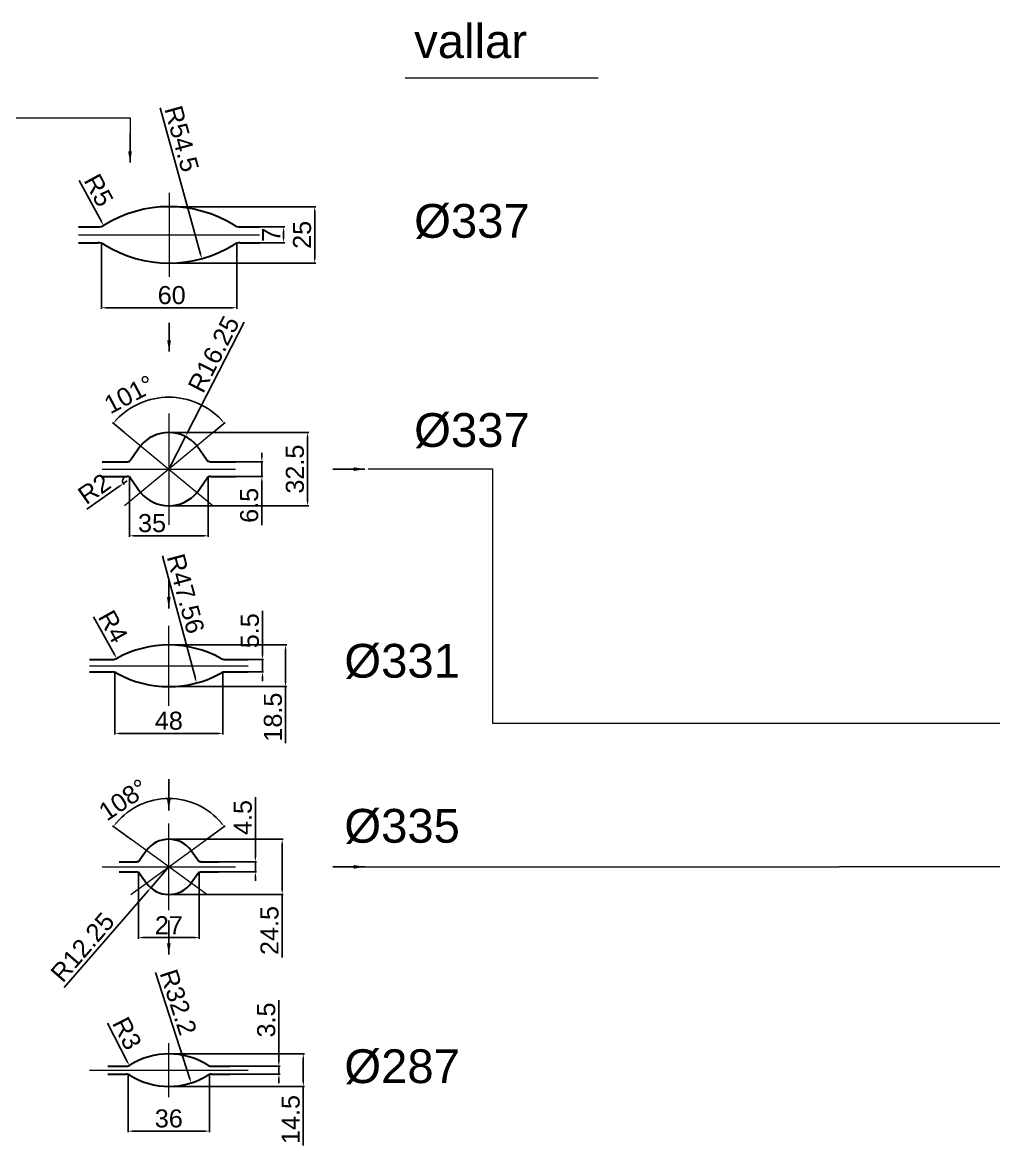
# Model space of a CAD drawing. Header units: millimetres. Extents: x -954 to 34898, y -2134 to 12006.
# Drawn here: x 29523 to 30385, y 1769 to 2766 of the extents above; entities that cross this region are included whole.
import ezdxf

# ---------------------------------------------------------------- set-up
doc = ezdxf.new("R2010")
doc.units = ezdxf.units.MM
doc.header["$LTSCALE"] = 3
for name, color, linetype, lineweight in [('图层1', 7, 'Continuous', 30), ('图层2', 1, 'Continuous', 13), ('图层4', 250, 'Continuous', 13)]:
    doc.layers.add(name, color=color, linetype=linetype, lineweight=lineweight)
doc.styles.get("Standard").update_dxf_attribs({"font": 'arial.ttf'})
doc.dimstyles.new('ISO-25', dxfattribs={"dimtxt": 2.5, "dimasz": 2.5, "dimexe": 1.25, "dimexo": 0.625, "dimtad": 1, "dimtxsty": 'Standard', "dimcen": 2.5, "dimadec": 0, "dimazin": 0, "dimtfac": 1, "dimtmove": 0, "dimatfit": 3, "dimfxl": 1, "dimarcsym": 0})
doc.dimstyles.new('ISO-25$0', dxfattribs={"dimscale": 2, "dimtxt": 4, "dimasz": 3, "dimexe": 0.5, "dimexo": 0, "dimgap": 1, "dimtad": 1, "dimtxsty": 'Standard', "dimcen": 3, "dimclrd": 150, "dimclre": 150, "dimadec": 0, "dimazin": 0, "dimtfac": 1, "dimtmove": 0, "dimatfit": 3, "dimfxl": 1, "dimlwd": -1, "dimarcsym": 0})
doc.dimstyles.new('ISO-25$4', dxfattribs={"dimscale": 3, "dimtxt": 4, "dimasz": 1, "dimexe": 0, "dimexo": 1, "dimtad": 1, "dimtih": 1, "dimtoh": 1, "dimtxsty": 'Standard', "dimcen": 2, "dimclrd": 5, "dimclre": 5, "dimclrt": 3, "dimadec": 0, "dimazin": 0, "dimtfac": 1, "dimtmove": 0, "dimatfit": 3, "dimfxl": 1, "dimarcsym": 0})

# ---------------------------------------------------------------- blocks, each defined once
blk = doc.blocks.new('*D2206')
at = {"layer": 'Defpoints', "color": 0, "transparency": 16777216}
for p in [(29653.12, 2213.09), (29653.12, 2176.09), (29756.73, 2176.09)]:
    blk.add_point(p, dxfattribs=at)
at = {"layer": '图层4', "color": 0, "lineweight": -2, "transparency": 16777216}
for p, q in [((29653.12, 2213.09), (29757.73, 2213.09)), ((29756.73, 2209.09), (29756.73, 2180.09)), ((29653.12, 2176.09), (29757.73, 2176.09)), ((29756.73, 2176.09), (29756.73, 2125.92))]:
    blk.add_line(p, q, dxfattribs=at)
at = {"layer": '图层4', "color": 0, "transparency": 16777216}
for points in [[(29756.07, 2209.09), (29757.4, 2209.09), (29756.73, 2213.09)], [(29756.07, 2180.09), (29757.4, 2180.09), (29756.73, 2176.09)]]:
    blk.add_solid(points, dxfattribs=at)
at = {"layer": '图层4', "color": 0, "lineweight": 13, "transparency": 16777216, "insert": (29745.57, 2149.01), "char_height": 16, "attachment_point": 5, "rotation": 90}
blk.add_mtext('18.5', dxfattribs=at)
blk = doc.blocks.new('*D2207')
at = {"layer": 'Defpoints', "color": 0, "transparency": 16777216}
for p in [(29723.44, 2200.09), (29736.26, 2200.09), (29723.44, 2189.09)]:
    blk.add_point(p, dxfattribs=at)
at = {"layer": '图层4', "color": 0, "lineweight": -2, "transparency": 16777216}
for p, q in [((29736.26, 2204.09), (29736.26, 2243.34)), ((29723.44, 2200.09), (29737.26, 2200.09)), ((29736.26, 2189.09), (29736.26, 2200.09)), ((29723.44, 2189.09), (29737.26, 2189.09)), ((29736.26, 2185.09), (29736.26, 2181.09))]:
    blk.add_line(p, q, dxfattribs=at)
at = {"layer": '图层4', "color": 0, "transparency": 16777216}
for points in [[(29735.59, 2204.09), (29736.92, 2204.09), (29736.26, 2200.09)], [(29735.59, 2185.09), (29736.92, 2185.09), (29736.26, 2189.09)]]:
    blk.add_solid(points, dxfattribs=at)
at = {"layer": '图层4', "color": 0, "lineweight": 13, "transparency": 16777216, "insert": (29725.12, 2225.72), "char_height": 16, "attachment_point": 5, "rotation": 90}
blk.add_mtext('5.5', dxfattribs=at)
blk = doc.blocks.new('*D2208')
at = {"layer": 'Defpoints', "color": 0, "transparency": 16777216}
for p in [(29605.12, 2189.09), (29701.12, 2189.09), (29701.12, 2134.56)]:
    blk.add_point(p, dxfattribs=at)
at = {"layer": '图层4', "color": 0, "lineweight": -2, "transparency": 16777216}
for p, q in [((29605.12, 2189.09), (29605.12, 2133.56)), ((29701.12, 2189.09), (29701.12, 2133.56)), ((29609.12, 2134.56), (29697.12, 2134.56))]:
    blk.add_line(p, q, dxfattribs=at)
at = {"layer": '图层4', "color": 0, "transparency": 16777216}
for points in [[(29609.12, 2135.23), (29609.12, 2133.9), (29605.12, 2134.56)], [(29697.12, 2135.23), (29697.12, 2133.9), (29701.12, 2134.56)]]:
    blk.add_solid(points, dxfattribs=at)
at = {"layer": '图层4', "color": 0, "lineweight": 13, "transparency": 16777216, "insert": (29653.12, 2145.73), "char_height": 16, "attachment_point": 5}
blk.add_mtext('48', dxfattribs=at)
blk = doc.blocks.new('*D2209')
at = {"layer": 'Defpoints', "color": 0, "transparency": 16777216}
for p in [(29653.12, 2271.21), (29677.71, 2179.33)]:
    blk.add_point(p, dxfattribs=at)
at = {"layer": '图层4', "color": 0, "lineweight": -2, "transparency": 16777216}
blk.add_line((29647.52, 2292.12), (29676.68, 2183.19), dxfattribs=at)
at = {"layer": '图层4', "color": 0, "transparency": 16777216}
blk.add_solid([(29677.32, 2183.36), (29676.03, 2183.02), (29677.71, 2179.33)], dxfattribs=at)
at = {"layer": '图层4', "color": 0, "lineweight": 13, "transparency": 16777216, "insert": (29668.04, 2258.64), "char_height": 16, "attachment_point": 5, "rotation": 284.98438}
blk.add_mtext('R47.56', dxfattribs=at)
blk = doc.blocks.new('*D2210')
at = {"layer": 'Defpoints', "color": 0, "transparency": 16777216}
for p in [(29603, 2208.09), (29606.89, 2201.1)]:
    blk.add_point(p, dxfattribs=at)
at = {"layer": '图层4', "color": 0, "lineweight": -2, "transparency": 16777216}
blk.add_line((29586.37, 2237.98), (29604.94, 2204.6), dxfattribs=at)
at = {"layer": '图层4', "color": 0, "transparency": 16777216}
blk.add_solid([(29605.52, 2204.92), (29604.36, 2204.27), (29606.89, 2201.1)], dxfattribs=at)
at = {"layer": '图层4', "color": 0, "lineweight": 13, "transparency": 16777216, "insert": (29603.7, 2229.46), "char_height": 16, "attachment_point": 5, "rotation": 299.08168}
blk.add_mtext('R4', dxfattribs=at)
blk = doc.blocks.new('*D2211')
at = {"layer": 'Defpoints', "color": 0, "transparency": 16777216}
for p in [(29671.89, 2073.85), (29619.4, 2040.57), (29686.84, 2040.57), (29619.4, 1991.57), (29686.84, 1991.57)]:
    blk.add_point(p, dxfattribs=at)
at = {"layer": '图层4', "color": 0, "lineweight": -2, "transparency": 16777216}
for p, q in [((29619.4, 2040.57), (29603.16, 2052.37)), ((29686.84, 2040.57), (29703.08, 2052.37))]:
    blk.add_line(p, q, dxfattribs=at)
blk.add_arc((29653.12, 2016.07), 60.75, 39.77307, 140.22693, dxfattribs=at)
at = {"layer": '图层4', "color": 0, "transparency": 16777216}
for points in [[(29606.95, 2054.53), (29605.9, 2055.35), (29603.97, 2051.78)], [(29700.34, 2055.35), (29699.28, 2054.53), (29702.27, 2051.78)]]:
    blk.add_solid(points, dxfattribs=at)
at = {"layer": '图层4', "color": 0, "lineweight": 13, "transparency": 16777216, "insert": (29612.77, 2075.61), "char_height": 16, "attachment_point": 5, "rotation": 34.12593}
blk.add_mtext('108%%D', dxfattribs=at)
blk = doc.blocks.new('*D2212')
at = {"layer": 'Defpoints', "color": 0, "transparency": 16777216}
for p in [(29626.12, 2011.57), (29680.12, 2011.57), (29680.12, 1953.26)]:
    blk.add_point(p, dxfattribs=at)
at = {"layer": '图层4', "color": 0, "lineweight": -2, "transparency": 16777216}
for p, q in [((29626.12, 2011.57), (29626.12, 1952.26)), ((29680.12, 2011.57), (29680.12, 1952.26)), ((29630.12, 1953.26), (29676.12, 1953.26))]:
    blk.add_line(p, q, dxfattribs=at)
at = {"layer": '图层4', "color": 0, "transparency": 16777216}
for points in [[(29630.12, 1953.93), (29630.12, 1952.59), (29626.12, 1953.26)], [(29676.12, 1953.93), (29676.12, 1952.59), (29680.12, 1953.26)]]:
    blk.add_solid(points, dxfattribs=at)
at = {"layer": '图层4', "color": 0, "lineweight": 13, "transparency": 16777216, "insert": (29653.12, 1964.29), "char_height": 16, "attachment_point": 5}
blk.add_mtext('27', dxfattribs=at)
blk = doc.blocks.new('*D2213')
at = {"layer": 'Defpoints', "color": 0, "transparency": 16777216}
for p in [(29697.22, 2020.57), (29729.97, 2020.57), (29697.22, 2011.57)]:
    blk.add_point(p, dxfattribs=at)
at = {"layer": '图层4', "color": 0, "lineweight": -2, "transparency": 16777216}
for p, q in [((29729.97, 2024.57), (29729.97, 2077.83)), ((29697.22, 2020.57), (29730.97, 2020.57)), ((29729.97, 2011.57), (29729.97, 2020.57)), ((29697.22, 2011.57), (29730.97, 2011.57)), ((29729.97, 2007.57), (29729.97, 2003.57))]:
    blk.add_line(p, q, dxfattribs=at)
at = {"layer": '图层4', "color": 0, "transparency": 16777216}
for points in [[(29729.31, 2024.57), (29730.64, 2024.57), (29729.97, 2020.57)], [(29729.31, 2007.57), (29730.64, 2007.57), (29729.97, 2011.57)]]:
    blk.add_solid(points, dxfattribs=at)
at = {"layer": '图层4', "color": 0, "lineweight": 13, "transparency": 16777216, "insert": (29718.84, 2059.88), "char_height": 16, "attachment_point": 5, "rotation": 90}
blk.add_mtext('4.5', dxfattribs=at)
blk = doc.blocks.new('*D2214')
at = {"layer": 'Defpoints', "color": 0, "transparency": 16777216}
for p in [(29653.12, 2040.57), (29653.12, 1991.57), (29753.73, 1991.57)]:
    blk.add_point(p, dxfattribs=at)
at = {"layer": '图层4', "color": 0, "lineweight": -2, "transparency": 16777216}
for p, q in [((29653.12, 2040.57), (29754.73, 2040.57)), ((29753.73, 2036.57), (29753.73, 1995.57)), ((29653.12, 1991.57), (29754.73, 1991.57)), ((29753.73, 1991.57), (29753.73, 1935.59))]:
    blk.add_line(p, q, dxfattribs=at)
at = {"layer": '图层4', "color": 0, "transparency": 16777216}
for points in [[(29753.06, 2036.57), (29754.39, 2036.57), (29753.73, 2040.57)], [(29753.06, 1995.57), (29754.39, 1995.57), (29753.73, 1991.57)]]:
    blk.add_solid(points, dxfattribs=at)
at = {"layer": '图层4', "color": 0, "lineweight": 13, "transparency": 16777216, "insert": (29742.56, 1959.57), "char_height": 16, "attachment_point": 5, "rotation": 90}
blk.add_mtext('24.5', dxfattribs=at)
blk = doc.blocks.new('*D2215')
at = {"layer": 'Defpoints', "color": 0, "transparency": 16777216}
for p in [(29617.12, 1832.07), (29689.12, 1832.07), (29689.12, 1781.43)]:
    blk.add_point(p, dxfattribs=at)
at = {"layer": '图层4', "color": 0, "lineweight": -2, "transparency": 16777216}
for p, q in [((29617.12, 1832.07), (29617.12, 1780.43)), ((29689.12, 1832.07), (29689.12, 1780.43)), ((29621.12, 1781.43), (29685.12, 1781.43))]:
    blk.add_line(p, q, dxfattribs=at)
at = {"layer": '图层4', "color": 0, "transparency": 16777216}
for points in [[(29621.12, 1782.1), (29621.12, 1780.76), (29617.12, 1781.43)], [(29685.12, 1782.1), (29685.12, 1780.76), (29689.12, 1781.43)]]:
    blk.add_solid(points, dxfattribs=at)
at = {"layer": '图层4', "color": 0, "lineweight": 13, "transparency": 16777216, "insert": (29653.12, 1792.6), "char_height": 16, "attachment_point": 5}
blk.add_mtext('36', dxfattribs=at)
blk = doc.blocks.new('*D2216')
at = {"layer": 'Defpoints', "color": 0, "transparency": 16777216}
for p in [(29653.12, 1850.07), (29653.12, 1821.07), (29772.5, 1821.07)]:
    blk.add_point(p, dxfattribs=at)
at = {"layer": '图层4', "color": 0, "lineweight": -2, "transparency": 16777216}
for p, q in [((29653.12, 1850.07), (29773.5, 1850.07)), ((29772.5, 1846.07), (29772.5, 1825.07)), ((29653.12, 1821.07), (29773.5, 1821.07)), ((29772.5, 1821.07), (29772.5, 1768.65))]:
    blk.add_line(p, q, dxfattribs=at)
at = {"layer": '图层4', "color": 0, "transparency": 16777216}
for points in [[(29771.83, 1846.07), (29773.16, 1846.07), (29772.5, 1850.07)], [(29771.83, 1825.07), (29773.16, 1825.07), (29772.5, 1821.07)]]:
    blk.add_solid(points, dxfattribs=at)
at = {"layer": '图层4', "color": 0, "lineweight": 13, "transparency": 16777216, "insert": (29761.33, 1791.74), "char_height": 16, "attachment_point": 5, "rotation": 90}
blk.add_mtext('14.5', dxfattribs=at)
blk = doc.blocks.new('*D2217')
at = {"layer": 'Defpoints', "color": 0, "transparency": 16777216}
for p in [(29707.17, 1839.07), (29750.8, 1839.07), (29707.17, 1832.07)]:
    blk.add_point(p, dxfattribs=at)
at = {"layer": '图层4', "color": 0, "lineweight": -2, "transparency": 16777216}
for p, q in [((29750.8, 1843.07), (29750.8, 1897.74)), ((29707.17, 1839.07), (29751.8, 1839.07)), ((29750.8, 1832.07), (29750.8, 1839.07)), ((29707.17, 1832.07), (29751.8, 1832.07)), ((29750.8, 1828.07), (29750.8, 1824.07))]:
    blk.add_line(p, q, dxfattribs=at)
at = {"layer": '图层4', "color": 0, "transparency": 16777216}
for points in [[(29750.13, 1843.07), (29751.47, 1843.07), (29750.8, 1839.07)], [(29750.13, 1828.07), (29751.47, 1828.07), (29750.8, 1832.07)]]:
    blk.add_solid(points, dxfattribs=at)
at = {"layer": '图层4', "color": 0, "lineweight": 13, "transparency": 16777216, "insert": (29739.63, 1880.12), "char_height": 16, "attachment_point": 5, "rotation": 90}
blk.add_mtext('3.5', dxfattribs=at)
blk = doc.blocks.new('*D2218')
at = {"layer": 'Defpoints', "color": 0, "transparency": 16777216}
for p in [(29615.33, 1845.07), (29618.06, 1839.73)]:
    blk.add_point(p, dxfattribs=at)
at = {"layer": '图层4', "color": 0, "lineweight": -2, "transparency": 16777216}
blk.add_line((29598.81, 1877.32), (29616.24, 1843.29), dxfattribs=at)
at = {"layer": '图层4', "color": 0, "transparency": 16777216}
blk.add_solid([(29616.83, 1843.59), (29615.65, 1842.98), (29618.06, 1839.73)], dxfattribs=at)
at = {"layer": '图层4', "color": 0, "lineweight": 13, "transparency": 16777216, "insert": (29616, 1868.26), "char_height": 16, "attachment_point": 5, "rotation": 297.12556}
blk.add_mtext('R3', dxfattribs=at)
blk = doc.blocks.new('*D2135')
at = {"layer": 'Defpoints', "color": 0, "transparency": 16777216}
for p in [(29653.12, 1885.48), (29672.97, 1824.21)]:
    blk.add_point(p, dxfattribs=at)
at = {"layer": '图层4', "color": 0, "lineweight": -2, "transparency": 16777216}
blk.add_line((29641.2, 1922.26), (29671.74, 1828.01), dxfattribs=at)
at = {"layer": '图层4', "color": 0, "transparency": 16777216}
blk.add_solid([(29672.37, 1828.22), (29671.1, 1827.8), (29672.97, 1824.21)], dxfattribs=at)
at = {"layer": '图层4', "color": 0, "lineweight": 13, "transparency": 16777216, "insert": (29661.49, 1895.88), "char_height": 16, "attachment_point": 5, "rotation": 287.95374}
blk.add_mtext('R32.2', dxfattribs=at)
blk = doc.blocks.new('*D2271')
at = {"layer": 'Defpoints', "color": 0, "transparency": 16777216}
for p in [(29590.45, 2594.21), (29595.22, 2585.42)]:
    blk.add_point(p, dxfattribs=at)
at = {"layer": '图层4', "color": 0, "lineweight": -2, "transparency": 16777216}
blk.add_line((29573.48, 2625.54), (29593.31, 2588.94), dxfattribs=at)
at = {"layer": '图层4', "color": 0, "transparency": 16777216}
blk.add_solid([(29593.9, 2589.25), (29592.73, 2588.62), (29595.22, 2585.42)], dxfattribs=at)
at = {"layer": '图层4', "color": 0, "lineweight": 13, "transparency": 16777216, "insert": (29590.88, 2616.81), "char_height": 16, "attachment_point": 5, "rotation": 298.44889}
blk.add_mtext('R5', dxfattribs=at)
blk = doc.blocks.new('*D2272')
at = {"layer": 'Defpoints', "color": 0, "transparency": 16777216}
for p in [(29653.38, 2661.21), (29682.36, 2556.13)]:
    blk.add_point(p, dxfattribs=at)
at = {"layer": '图层4', "color": 0, "lineweight": -2, "transparency": 16777216}
blk.add_line((29645.46, 2689.92), (29681.29, 2559.99), dxfattribs=at)
at = {"layer": '图层4', "color": 0, "transparency": 16777216}
blk.add_solid([(29681.94, 2560.17), (29680.65, 2559.81), (29682.36, 2556.13)], dxfattribs=at)
at = {"layer": '图层4', "color": 0, "lineweight": 13, "transparency": 16777216, "insert": (29664.57, 2662.52), "char_height": 16, "attachment_point": 5, "rotation": 285.4166}
blk.add_mtext('R54.5', dxfattribs=at)
blk = doc.blocks.new('*D2273')
at = {"layer": 'Defpoints', "color": 0, "transparency": 16777216}
for p in [(29733.69, 2584.21), (29733.69, 2570.21), (29754.96, 2570.21)]:
    blk.add_point(p, dxfattribs=at)
at = {"layer": '图层4', "color": 0, "lineweight": -2, "transparency": 16777216}
for p, q in [((29733.69, 2584.21), (29755.96, 2584.21)), ((29754.96, 2580.21), (29754.96, 2574.21)), ((29733.69, 2570.21), (29755.96, 2570.21))]:
    blk.add_line(p, q, dxfattribs=at)
at = {"layer": '图层4', "color": 0, "transparency": 16777216}
for points in [[(29754.29, 2580.21), (29755.62, 2580.21), (29754.96, 2584.21)], [(29754.29, 2574.21), (29755.62, 2574.21), (29754.96, 2570.21)]]:
    blk.add_solid(points, dxfattribs=at)
at = {"layer": '图层4', "color": 0, "lineweight": 13, "transparency": 16777216, "insert": (29743.96, 2577.21), "char_height": 16, "attachment_point": 5, "rotation": 90}
blk.add_mtext('7', dxfattribs=at)
blk = doc.blocks.new('*D2274')
at = {"layer": 'Defpoints', "color": 0, "transparency": 16777216}
for p in [(29653.38, 2602.21), (29653.38, 2552.21), (29782.61, 2552.21)]:
    blk.add_point(p, dxfattribs=at)
at = {"layer": '图层4', "color": 0, "lineweight": -2, "transparency": 16777216}
for p, q in [((29653.38, 2602.21), (29783.61, 2602.21)), ((29782.61, 2598.21), (29782.61, 2556.21)), ((29653.38, 2552.21), (29783.61, 2552.21))]:
    blk.add_line(p, q, dxfattribs=at)
at = {"layer": '图层4', "color": 0, "transparency": 16777216}
for points in [[(29781.95, 2598.21), (29783.28, 2598.21), (29782.61, 2602.21)], [(29781.95, 2556.21), (29783.28, 2556.21), (29782.61, 2552.21)]]:
    blk.add_solid(points, dxfattribs=at)
at = {"layer": '图层4', "color": 0, "lineweight": 13, "transparency": 16777216, "insert": (29771.45, 2577.21), "char_height": 16, "attachment_point": 5, "rotation": 90}
blk.add_mtext('25', dxfattribs=at)
blk = doc.blocks.new('*D2275')
at = {"layer": 'Defpoints', "color": 0, "transparency": 16777216}
for p in [(29593.38, 2570.21), (29713.38, 2570.21), (29713.38, 2512.47)]:
    blk.add_point(p, dxfattribs=at)
at = {"layer": '图层4', "color": 0, "lineweight": -2, "transparency": 16777216}
for p, q in [((29593.38, 2570.21), (29593.38, 2511.47)), ((29713.38, 2570.21), (29713.38, 2511.47)), ((29597.38, 2512.47), (29709.38, 2512.47))]:
    blk.add_line(p, q, dxfattribs=at)
at = {"layer": '图层4', "color": 0, "transparency": 16777216}
for points in [[(29597.38, 2513.13), (29597.38, 2511.8), (29593.38, 2512.47)], [(29709.38, 2513.13), (29709.38, 2511.8), (29713.38, 2512.47)]]:
    blk.add_solid(points, dxfattribs=at)
at = {"layer": '图层4', "color": 0, "lineweight": 13, "transparency": 16777216, "insert": (29655.69, 2523.64), "char_height": 16, "attachment_point": 5}
blk.add_mtext('60', dxfattribs=at)
blk = doc.blocks.new('*D2276')
at = {"layer": 'Defpoints', "color": 0, "transparency": 16777216}
for p in [(29618.12, 2362.72), (29688.12, 2362.72), (29688.12, 2310.03)]:
    blk.add_point(p, dxfattribs=at)
at = {"layer": '图层4', "color": 0, "lineweight": -2, "transparency": 16777216}
for p, q in [((29618.12, 2362.72), (29618.12, 2309.03)), ((29688.12, 2362.72), (29688.12, 2309.03)), ((29622.12, 2310.03), (29684.12, 2310.03))]:
    blk.add_line(p, q, dxfattribs=at)
at = {"layer": '图层4', "color": 0, "transparency": 16777216}
for points in [[(29622.12, 2310.69), (29622.12, 2309.36), (29618.12, 2310.03)], [(29684.12, 2310.69), (29684.12, 2309.36), (29688.12, 2310.03)]]:
    blk.add_solid(points, dxfattribs=at)
at = {"layer": '图层4', "color": 0, "lineweight": 13, "transparency": 16777216, "insert": (29638.24, 2321.2), "char_height": 16, "attachment_point": 5}
blk.add_mtext('35', dxfattribs=at)
blk = doc.blocks.new('*D2142')
at = {"layer": 'Defpoints', "color": 0, "transparency": 16777216}
for p in [(29653.12, 2401.72), (29653.12, 2336.72), (29776.26, 2336.72)]:
    blk.add_point(p, dxfattribs=at)
at = {"layer": '图层4', "color": 0, "lineweight": -2, "transparency": 16777216}
for p, q in [((29653.12, 2401.72), (29777.26, 2401.72)), ((29776.26, 2397.72), (29776.26, 2340.72)), ((29653.12, 2336.72), (29777.26, 2336.72))]:
    blk.add_line(p, q, dxfattribs=at)
at = {"layer": '图层4', "color": 0, "transparency": 16777216}
for points in [[(29775.59, 2397.72), (29776.93, 2397.72), (29776.26, 2401.72)], [(29775.59, 2340.72), (29776.93, 2340.72), (29776.26, 2336.72)]]:
    blk.add_solid(points, dxfattribs=at)
at = {"layer": '图层4', "color": 0, "lineweight": 13, "transparency": 16777216, "insert": (29765.08, 2369.22), "char_height": 16, "attachment_point": 5, "rotation": 90}
blk.add_mtext('32.5', dxfattribs=at)
blk = doc.blocks.new('*D2277')
at = {"layer": 'Defpoints', "color": 0, "transparency": 16777216}
for p in [(29712.28, 2375.72), (29712.28, 2362.72), (29735.69, 2362.72)]:
    blk.add_point(p, dxfattribs=at)
at = {"layer": '图层4', "color": 0, "lineweight": -2, "transparency": 16777216}
for p, q in [((29735.69, 2379.72), (29735.69, 2383.72)), ((29712.28, 2375.72), (29736.69, 2375.72)), ((29735.69, 2375.72), (29735.69, 2362.72)), ((29712.28, 2362.72), (29736.69, 2362.72)), ((29735.69, 2358.72), (29735.69, 2319.38))]:
    blk.add_line(p, q, dxfattribs=at)
at = {"layer": '图层4', "color": 0, "transparency": 16777216}
for points in [[(29735.03, 2379.72), (29736.36, 2379.72), (29735.69, 2375.72)], [(29735.03, 2358.72), (29736.36, 2358.72), (29735.69, 2362.72)]]:
    blk.add_solid(points, dxfattribs=at)
at = {"layer": '图层4', "color": 0, "lineweight": 13, "transparency": 16777216, "insert": (29724.52, 2337.05), "char_height": 16, "attachment_point": 5, "rotation": 90}
blk.add_mtext('6.5', dxfattribs=at)
blk = doc.blocks.new('*D2278')
at = {"layer": 'Defpoints', "color": 0, "transparency": 16777216}
for p in [(29667.97, 2398.13), (29653.12, 2369.22)]:
    blk.add_point(p, dxfattribs=at)
at = {"layer": '图层4', "color": 0, "lineweight": -2, "transparency": 16777216}
for p, q in [((29720.13, 2499.66), (29669.8, 2401.69)), ((29653.12, 2369.22), (29667.97, 2398.13))]:
    blk.add_line(p, q, dxfattribs=at)
at = {"layer": '图层4', "color": 0, "transparency": 16777216}
blk.add_solid([(29669.2, 2401.99), (29670.39, 2401.38), (29667.97, 2398.13)], dxfattribs=at)
at = {"layer": '图层4', "color": 0, "lineweight": 13, "transparency": 16777216, "insert": (29692.96, 2471.22), "char_height": 16, "attachment_point": 5, "rotation": 62.8075}
blk.add_mtext('R16.25', dxfattribs=at)
blk = doc.blocks.new('*D2279')
at = {"layer": 'Defpoints', "color": 0, "transparency": 16777216}
for p in [(29671.61, 2430.35), (29613.69, 2401.72), (29692.54, 2401.72), (29613.69, 2336.72), (29692.54, 2336.72)]:
    blk.add_point(p, dxfattribs=at)
at = {"layer": '图层4', "color": 0, "lineweight": -2, "transparency": 16777216}
for p, q in [((29613.69, 2401.72), (29603.07, 2410.48)), ((29692.54, 2401.72), (29703.17, 2410.48))]:
    blk.add_line(p, q, dxfattribs=at)
blk.add_arc((29653.12, 2369.22), 63.86, 43.08932, 136.91068, dxfattribs=at)
at = {"layer": '图层4', "color": 0, "transparency": 16777216}
for points in [[(29606.98, 2412.41), (29605.98, 2413.29), (29603.84, 2409.84)], [(29700.26, 2413.29), (29699.25, 2412.41), (29702.39, 2409.84)]]:
    blk.add_solid(points, dxfattribs=at)
at = {"layer": '图层4', "color": 0, "lineweight": 13, "transparency": 16777216, "insert": (29617.96, 2435.51), "char_height": 16, "attachment_point": 5, "rotation": 27.93793}
blk.add_mtext('101%%D', dxfattribs=at)
blk = doc.blocks.new('*D2280')
at = {"layer": 'Defpoints', "color": 0, "transparency": 16777216}
for p in [(29612.76, 2356.42), (29616.03, 2358.72)]:
    blk.add_point(p, dxfattribs=at)
at = {"layer": '图层4', "color": 0, "lineweight": -2, "transparency": 16777216}
for p, q in [((29580.31, 2333.66), (29609.49, 2354.13)), ((29616.03, 2358.72), (29612.76, 2356.42))]:
    blk.add_line(p, q, dxfattribs=at)
blk.add_arc((29616.03, 2358.72), 4, 90, 229.37592, dxfattribs=at)
at = {"layer": '图层4', "color": 0, "transparency": 16777216}
blk.add_solid([(29609.1, 2354.67), (29609.87, 2353.58), (29612.76, 2356.42)], dxfattribs=at)
at = {"layer": '图层4', "color": 0, "lineweight": 13, "transparency": 16777216, "insert": (29586.93, 2351.78), "char_height": 16, "attachment_point": 5, "rotation": 35.05198}
blk.add_mtext('R2', dxfattribs=at)
blk = doc.blocks.new('*D2282')
at = {"layer": 'Defpoints', "color": 0, "transparency": 16777216}
for p in [(29653.12, 2016.07), (29637.08, 1997.55)]:
    blk.add_point(p, dxfattribs=at)
at = {"layer": '图层4', "color": 0, "lineweight": -2, "transparency": 16777216}
for p, q in [((29653.12, 2016.07), (29637.08, 1997.55)), ((29560.35, 1908.97), (29634.46, 1994.53))]:
    blk.add_line(p, q, dxfattribs=at)
at = {"layer": '图层4', "color": 0, "transparency": 16777216}
blk.add_solid([(29633.95, 1994.96), (29634.96, 1994.09), (29637.08, 1997.55)], dxfattribs=at)
at = {"layer": '图层4', "color": 0, "lineweight": 13, "transparency": 16777216, "insert": (29576.6, 1944.79), "char_height": 16, "attachment_point": 5, "rotation": 49.10313}
blk.add_mtext('R12.25', dxfattribs=at)

msp = doc.modelspace()

# ---------------------------------------------------------------- linework, layer by layer
at = {"lineweight": 13}
for p, q in [((29862.976, 2716.494), (30034.149, 2716.494)), ((29328.97, 2680.979), (29618.709, 2680.979)), ((29618.709, 2680.979), (29618.709, 2641.366)), ((29940.623, 2369.222), (29830.022, 2369.222)), ((29940.623, 2143.36), (29940.623, 2369.222)), ((31331.092, 2143.36), (29940.623, 2143.36)), ((29822.919, 2016.071), (30248.025, 2016.071)), ((30776.829, 2016.071), (30248.025, 2016.071))]:
    msp.add_line(p, q, dxfattribs=at)
at = {"layer": '图层1', "color": 0, "lineweight": 13}
for p, q in [((29593.382, 2584.213), (29590.453, 2584.213)), ((29593.382, 2584.213), (29595.741, 2585.725)), ((29713.382, 2584.213), (29711.022, 2585.725)), ((29713.382, 2584.213), (29716.31, 2584.213)), ((29593.382, 2570.213), (29590.453, 2570.213)), ((29593.382, 2570.213), (29595.741, 2568.7)), ((29713.382, 2570.213), (29711.022, 2568.7)), ((29713.382, 2570.213), (29716.31, 2570.213))]:
    msp.add_line(p, q, dxfattribs=at)
at = {"layer": '图层2', "lineweight": 13, "ltscale": 3}
for p, q in [((29653.382, 2614.41), (29653.382, 2540.016)), ((29573.069, 2577.213), (29733.694, 2577.213)), ((29653.117, 2418.616), (29653.117, 2319.828)), ((29613.691, 2401.722), (29692.543, 2336.722)), ((29692.543, 2401.722), (29613.691, 2336.722)), ((29593.954, 2369.222), (29712.28, 2369.222)), ((29653.117, 2159.096), (29653.117, 2230.09)), ((29582.79, 2194.593), (29723.443, 2194.593)), ((29653.117, 1977.574), (29653.117, 2054.568)), ((29619.396, 1991.571), (29686.838, 2040.571)), ((29686.838, 1991.571), (29619.396, 2040.571)), ((29593.954, 2016.071), (29712.28, 2016.071)), ((29653.117, 1811.571), (29653.117, 1859.567)), ((29653.117, 1811.571), (29653.117, 1859.567)), ((29582.79, 1835.569), (29723.443, 1835.569))]:
    msp.add_line(p, q, dxfattribs=at)
at = {"layer": '图层2', "color": 0, "lineweight": 30}
for p, q in [((29573.069, 2584.213), (29590.453, 2584.213)), ((29716.31, 2584.213), (29733.694, 2584.213)), ((29573.069, 2570.213), (29590.453, 2570.213)), ((29716.31, 2570.213), (29733.694, 2570.213)), ((29628.039, 2389.894), (29619.311, 2377.428)), ((29678.195, 2389.894), (29686.923, 2377.428)), ((29593.954, 2375.722), (29616.035, 2375.722)), ((29690.199, 2375.722), (29712.28, 2375.722)), ((29593.954, 2362.722), (29616.035, 2362.722)), ((29619.311, 2361.016), (29628.039, 2348.549)), ((29678.195, 2348.549), (29686.923, 2361.016)), ((29690.199, 2362.722), (29712.28, 2362.722)), ((29582.79, 2200.093), (29602.997, 2200.093)), ((29703.237, 2200.093), (29723.443, 2200.093)), ((29582.79, 2189.093), (29602.997, 2189.093)), ((29703.237, 2189.093), (29723.443, 2189.093)), ((29633.296, 2030.472), (29627.315, 2022.223)), ((29672.938, 2030.472), (29678.919, 2022.223)), ((29609.015, 2020.571), (29624.077, 2020.571)), ((29682.157, 2020.571), (29697.219, 2020.571)), ((29609.015, 2011.571), (29624.077, 2011.571)), ((29627.315, 2009.919), (29633.296, 2001.67)), ((29678.919, 2009.919), (29672.938, 2001.67)), ((29682.157, 2011.571), (29697.219, 2011.571)), ((29599.059, 1839.069), (29615.328, 1839.069)), ((29690.906, 1839.069), (29707.175, 1839.069)), ((29599.059, 1832.069), (29615.328, 1832.069)), ((29690.906, 1832.069), (29707.175, 1832.069))]:
    msp.add_line(p, q, dxfattribs=at)
for centre, radius, start, end in [((29653.382, 2493.213), 109, 58.074834, 121.925166), ((29590.453, 2594.213), 10, 270, 301.925166), ((29716.31, 2594.213), 10, 238.074834, 270), ((29590.453, 2560.213), 10, 58.074834, 90), ((29653.382, 2661.213), 109, 238.074834, 301.925166), ((29716.31, 2560.213), 10, 90, 121.925166), ((29653.117, 2369.222), 32.5, 39.5, 140.5), ((29616.035, 2379.722), 4, 270, 325.004123), ((29690.199, 2379.722), 4, 214.995877, 270), ((29616.035, 2358.722), 4, 34.995877, 90), ((29690.199, 2358.722), 4, 90, 145.004123), ((29653.117, 2369.222), 32.5, 219.5, 320.5), ((29653.117, 2117.977), 95.115, 60.918315, 119.081685), ((29602.997, 2208.093), 8, 270, 299.081685), ((29703.237, 2208.093), 8, 240.918315, 270), ((29602.997, 2181.093), 8, 60.918315, 90), ((29653.117, 2271.208), 95.115, 240.918315, 299.081685), ((29703.237, 2181.093), 8, 90, 119.081685), ((29653.117, 2016.071), 24.5, 36, 144), ((29624.077, 2024.571), 4, 270, 324.053913), ((29682.157, 2024.571), 4, 215.946087, 270), ((29624.077, 2007.571), 4, 35.946087, 90), ((29682.157, 2007.571), 4, 90, 144.053913), ((29653.117, 2016.071), 24.5, 216, 324), ((29653.117, 1785.66), 64.409, 57.540409, 122.459591), ((29615.328, 1845.069), 6, 270, 302.459591), ((29690.906, 1845.069), 6, 237.540409, 270), ((29615.328, 1826.069), 6, 57.540409, 90), ((29653.117, 1885.478), 64.409, 237.540409, 302.459591), ((29690.906, 1826.069), 6, 90, 122.459591)]:
    msp.add_arc(centre, radius, start, end, dxfattribs=at)
at = {"layer": '图层4', "color": 5, "lineweight": 13}
for p, q in [((29616.035, 2375.722), (29618.117, 2375.722)), ((29618.117, 2375.722), (29619.311, 2377.428)), ((29688.117, 2375.722), (29686.923, 2377.428)), ((29690.199, 2375.722), (29688.117, 2375.722)), ((29616.035, 2362.722), (29618.117, 2362.722)), ((29618.117, 2362.722), (29619.311, 2361.016)), ((29688.117, 2362.722), (29686.923, 2361.016)), ((29690.199, 2362.722), (29688.117, 2362.722)), ((29602.997, 2200.093), (29605.117, 2200.093)), ((29605.117, 2200.093), (29606.886, 2201.101)), ((29701.117, 2200.093), (29699.348, 2201.101)), ((29701.117, 2200.093), (29703.237, 2200.093)), ((29602.997, 2189.093), (29605.117, 2189.093)), ((29605.117, 2189.093), (29606.886, 2188.084)), ((29701.117, 2189.093), (29699.348, 2188.084)), ((29701.117, 2189.093), (29703.237, 2189.093)), ((29624.077, 2020.571), (29626.117, 2020.571)), ((29626.117, 2020.571), (29627.315, 2022.223)), ((29678.919, 2022.223), (29680.117, 2020.571)), ((29680.117, 2020.571), (29682.157, 2020.571)), ((29624.077, 2011.571), (29626.117, 2011.571)), ((29626.117, 2011.571), (29627.315, 2009.919)), ((29678.919, 2009.919), (29680.117, 2011.571)), ((29680.117, 2011.571), (29682.157, 2011.571)), ((29617.117, 1839.069), (29615.328, 1839.069)), ((29617.117, 1839.069), (29618.548, 1840.006)), ((29689.117, 1839.069), (29687.686, 1840.006)), ((29690.906, 1839.069), (29689.117, 1839.069)), ((29615.328, 1832.069), (29617.117, 1832.069)), ((29617.117, 1832.069), (29618.548, 1831.132)), ((29689.117, 1832.069), (29687.686, 1831.132)), ((29689.117, 1832.069), (29690.906, 1832.069))]:
    msp.add_line(p, q, dxfattribs=at)

# ---------------------------------------------------------------- texts
at = {"color": 5, "lineweight": 13}
for s, p in [('vallar', (29870.877, 2734.194)), ('%%C337', (29870.877, 2574.619)), ('%%C337', (29870.877, 2388.937)), ('%%C331', (29808.934, 2184.047)), ('%%C335', (29808.934, 2037.512)), ('%%C287', (29808.934, 1824.084))]:
    msp.add_text(s, height=30, dxfattribs=at).set_placement(p)

# ---------------------------------------------------------------- dimensions: what is measured, and where the dimension line sits
at = {"layer": '图层4', "color": 0, "lineweight": 13}
for center, mpoint, text, picture, middle in [((29653.382, 2661.213), (29682.358, 2556.135), 'R54.5', '*D2272', (29653.837, 2659.561)), ((29590.453, 2594.213), (29595.217, 2585.42), 'R5', '*D2271', (29581.084, 2611.505)), ((29653.117, 2369.222), (29667.969, 2398.13), 'R16.25', '*D2278', (29702.896, 2466.112)), ((29653.117, 2271.208), (29677.71, 2179.327), 'R47.56', '*D2209', (29657.253, 2255.754)), ((29602.997, 2208.093), (29606.886, 2201.101), 'R4', '*D2210', (29594.086, 2224.115)), ((29653.117, 2016.071), (29637.077, 1997.551), 'R12.25', '*D2282', (29585.042, 1937.474)), ((29653.117, 1885.478), (29672.971, 1824.205), 'R32.2', '*D2135', (29650.863, 1892.433)), ((29615.328, 1845.069), (29618.064, 1839.729), 'R3', '*D2218', (29606.057, 1863.166))]:
    dim = msp.add_radius_dim(center=center, mpoint=mpoint, text=text, dimstyle='ISO-25$4', override={"dimscale": 1, "dimtxt": 16, "dimasz": 4, "dimexe": 1, "dimexo": 0, "dimgap": 3, "dimtih": 0, "dimtoh": 0, "dimcen": 2.5, "dimclrd": 0, "dimclre": 0, "dimclrt": 0}, dxfattribs=at)
    dim.commit()
    dim.dimension.update_dxf_attribs({"geometry": picture, "text_midpoint": middle, "dimtype": 164})
for base, p1, p2, text, picture, middle in [((29782.615, 2552.213), (29653.382, 2602.213), (29653.382, 2552.213), '25', '*D2274', (29782.615, 2577.213)), ((29754.956, 2570.213), (29733.694, 2584.213), (29733.694, 2570.213), '7', '*D2273', (29754.956, 2577.213)), ((29776.259, 2336.722), (29653.117, 2401.722), (29653.117, 2336.722), '32.5', '*D2142', (29776.259, 2369.222)), ((29729.975, 2020.571), (29697.219, 2011.571), (29697.219, 2020.571), '4.5', '*D2213', (29729.975, 2059.885)), ((29753.726, 1991.571), (29653.117, 2040.571), (29653.117, 1991.571), '24.5', '*D2214', (29753.726, 1959.571)), ((29750.8, 1839.069), (29707.175, 1832.069), (29707.175, 1839.069), '3.5', '*D2217', (29750.8, 1880.118)), ((29772.498, 1821.069), (29653.117, 1850.069), (29653.117, 1821.069), '14.5', '*D2216', (29772.498, 1791.736))]:
    dim = msp.add_linear_dim(base=base, p1=p1, p2=p2, angle=90, text=text, dimstyle='ISO-25$0', override={"dimscale": 1, "dimtxt": 16, "dimasz": 4, "dimexe": 1, "dimgap": 3, "dimcen": 2.5, "dimclrd": 0, "dimclre": 0, "dimlwd": 65534}, dxfattribs=at)
    dim.commit()
    dim.dimension.update_dxf_attribs({"geometry": picture, "text_midpoint": middle, "dimtype": 160})
for base, p1, p2, text, dimstyle, override, picture, middle in [((29713.382, 2512.467), (29593.382, 2570.213), (29713.382, 2570.213), '60', 'ISO-25$0', {"dimscale": 1, "dimtxt": 16, "dimasz": 4, "dimexe": 1, "dimgap": 3, "dimcen": 2.5, "dimclrd": 0, "dimclre": 0, "dimlwd": 65534}, '*D2275', (29655.693, 2512.467)), ((29688.117, 2310.026), (29618.117, 2362.722), (29688.117, 2362.722), '35', 'ISO-25', {"dimtxt": 16, "dimasz": 4, "dimexe": 1, "dimexo": 0, "dimgap": 3}, '*D2276', (29638.241, 2310.026)), ((29701.117, 2134.564), (29605.117, 2189.093), (29701.117, 2189.093), '48', 'ISO-25$0', {"dimscale": 1, "dimtxt": 16, "dimasz": 4, "dimexe": 1, "dimgap": 3, "dimcen": 2.5, "dimclrd": 0, "dimclre": 0, "dimlwd": 65534}, '*D2208', (29653.117, 2134.564)), ((29680.117, 1953.26), (29626.117, 2011.571), (29680.117, 2011.571), '27', 'ISO-25$0', {"dimscale": 1, "dimtxt": 16, "dimasz": 4, "dimexe": 1, "dimgap": 3, "dimcen": 2.5, "dimclrd": 0, "dimclre": 0, "dimlwd": 65534}, '*D2212', (29653.117, 1953.26)), ((29689.117, 1781.43), (29617.117, 1832.069), (29689.117, 1832.069), '36', 'ISO-25$0', {"dimscale": 1, "dimtxt": 16, "dimasz": 4, "dimexe": 1, "dimgap": 3, "dimcen": 2.5, "dimclrd": 0, "dimclre": 0, "dimlwd": 65534}, '*D2215', (29653.117, 1781.43))]:
    dim = msp.add_linear_dim(base=base, p1=p1, p2=p2, text=text, dimstyle=dimstyle, override=override, dxfattribs=at)
    dim.commit()
    dim.dimension.update_dxf_attribs({"geometry": picture, "text_midpoint": middle, "dimtype": 160})
for base, line1, line2, text, picture, middle in [((29671.611, 2430.347), ((29692.543, 2401.722), (29613.691, 2336.722)), ((29613.691, 2401.722), (29692.543, 2336.722)), '101%%D', '*D2279', (29623.197, 2425.641)), ((29671.891, 2073.85), ((29619.396, 1991.571), (29686.838, 2040.571)), ((29686.838, 1991.571), (29619.396, 2040.571)), '108%%D', '*D2211', (29619.034, 2066.362))]:
    dim = msp.add_angular_dim_2l(base=base, line1=line1, line2=line2, text=text, dimstyle='ISO-25', override={"dimtxt": 16, "dimasz": 4, "dimexe": 1, "dimexo": 0, "dimgap": 3}, dxfattribs=at)
    dim.commit()
    dim.dimension.update_dxf_attribs({"geometry": picture, "text_midpoint": middle, "dimtype": 162})
for base, p1, p2, text, picture, middle in [((29735.693, 2362.722), (29712.28, 2375.722), (29712.28, 2362.722), '6.5', '*D2277', (29724.524, 2337.053)), ((29736.257, 2200.093), (29723.443, 2189.093), (29723.443, 2200.093), '5.5', '*D2207', (29725.12, 2225.718)), ((29756.735, 2176.093), (29653.117, 2213.093), (29653.117, 2176.093), '18.5', '*D2206', (29745.566, 2149.005))]:
    dim = msp.add_linear_dim(base=base, p1=p1, p2=p2, angle=90, text=text, dimstyle='ISO-25$0', override={"dimscale": 1, "dimtxt": 16, "dimasz": 4, "dimexe": 1, "dimgap": 3, "dimcen": 2.5, "dimclrd": 0, "dimclre": 0, "dimlwd": 65534}, dxfattribs=at)
    dim.commit()
    dim.dimension.update_dxf_attribs({"geometry": picture, "text_midpoint": middle})
dim = msp.add_radius_dim(center=(29616.035, 2358.722), mpoint=(29612.76, 2356.425), text='R2', dimstyle='ISO-25$4', override={"dimscale": 1, "dimtxt": 16, "dimasz": 4, "dimexe": 1, "dimexo": 0, "dimgap": 3, "dimtih": 0, "dimtoh": 0, "dimcen": 2.5, "dimclrd": 0, "dimclre": 0, "dimclrt": 0}, dxfattribs=at)
dim.commit()
dim.dimension.update_dxf_attribs({"geometry": '*D2280', "text_midpoint": (29586.925, 2351.777)})

# ---------------------------------------------------------------- leaders
at = {"layer": '图层4', "color": 1, "lineweight": 13}
for points in [[(29618.709, 2641.366), (29618.709, 2667.038)], [(29653.382, 2473.551), (29653.382, 2499.223)], [(29827.218, 2369.222), (29798.794, 2369.222)], [(29653.117, 2245.537), (29653.117, 2271.208)], [(29653.117, 2066.24), (29653.117, 2094.042)], [(29827.218, 2016.071), (29798.794, 2016.071)], [(29653.117, 1938.138), (29653.117, 1968.381)]]:
    msp.add_leader(points, dimstyle='ISO-25', override={"dimtxt": 7, "dimasz": 10, "dimexe": 1, "dimexo": 0, "dimgap": 2.5}, dxfattribs=at)

doc.saveas('drawing.dxf')
